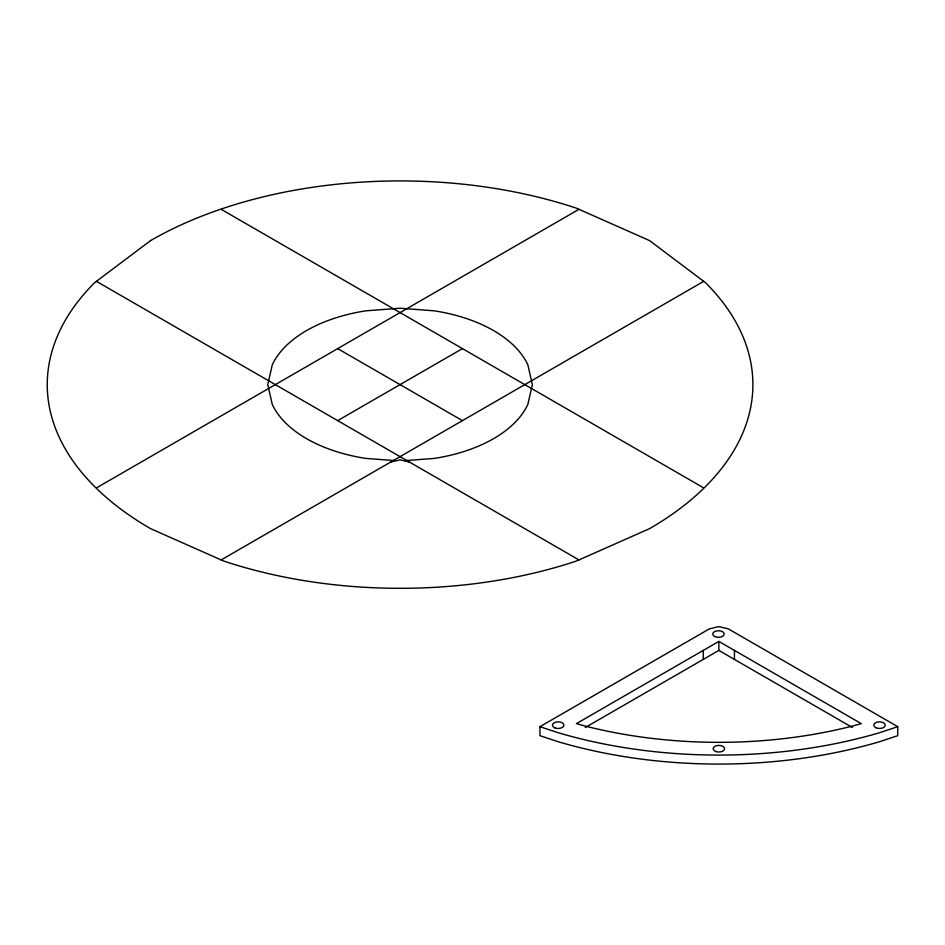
<?xml version="1.0" encoding="UTF-8"?>
<svg xmlns="http://www.w3.org/2000/svg" width="945" height="945" viewBox="0 0 945 945"><rect width="100%" height="100%" fill="white"/><g stroke="black" fill="none" stroke-linecap="round" stroke-linejoin="round"><path stroke-width="1.42" d="M96.721 487.738L578.966 209.317M337.696 420.631L462.436 348.611M221.165 559.924L703.706 281.338M539.949 726.681L709.388 628.862L718.85 626.594L728.323 628.862L897.75 726.681L897.75 735.682L879.665 741.683A352.816 203.695 0 0 1 558.034 741.683L539.949 735.682L539.949 726.681L558.034 732.682A352.816 203.695 0 0 0 879.665 732.682L897.75 726.681M718.85 641.407L576.415 723.634L585.758 726.197A330.762 190.961 0 0 0 851.941 726.197L861.285 723.634L718.85 641.407L718.85 650.408L585.298 727.508M390.604 462.105L400.066 459.837L409.539 462.105M406.752 460.498L434.31 458.408A132.312 76.391 0 0 0 527.865 404.389L532.378 384.615L527.865 364.853A132.312 76.391 0 0 0 434.31 310.834L400.066 308.235L365.821 310.834A132.312 76.391 0 0 0 272.266 364.853L267.766 384.615L272.266 404.389A132.312 76.391 0 0 0 365.821 458.408L393.38 460.498M221.461 209.483L703.411 487.738M337.696 348.611L462.436 420.631M96.425 281.338L578.966 559.924M718.85 650.408L852.402 727.508M734.442 650.408L734.442 659.409M703.257 650.408L703.257 659.409M150.586 240.585L94.524 282.768A352.816 203.695 0 0 0 150.586 528.657L223.658 561.023A352.816 203.695 0 0 0 576.474 561.023L649.546 528.657A352.816 203.695 0 0 0 705.62 282.768L649.546 240.585L576.474 208.207A352.816 203.695 0 0 0 150.586 240.585M875.968 727.756A5.729 3.307 0 0 0 885.193 725.63A5.729 3.307 0 0 0 877.397 722.086A5.729 3.307 0 0 0 875.968 727.756M714.538 636.434A5.729 3.307 0 0 0 724.059 634.792A5.729 3.307 0 0 0 716.83 630.858A5.729 3.307 0 0 0 714.538 636.434M554.75 727.815A5.729 3.307 0 0 0 563.881 725.547A5.729 3.307 0 0 0 555.92 722.122A5.729 3.307 0 0 0 554.75 727.815M715.991 751.57A5.729 3.307 0 0 0 724.591 748.712A5.729 3.307 0 0 0 715.991 745.841A5.729 3.307 0 0 0 715.991 751.57"/></g></svg>
